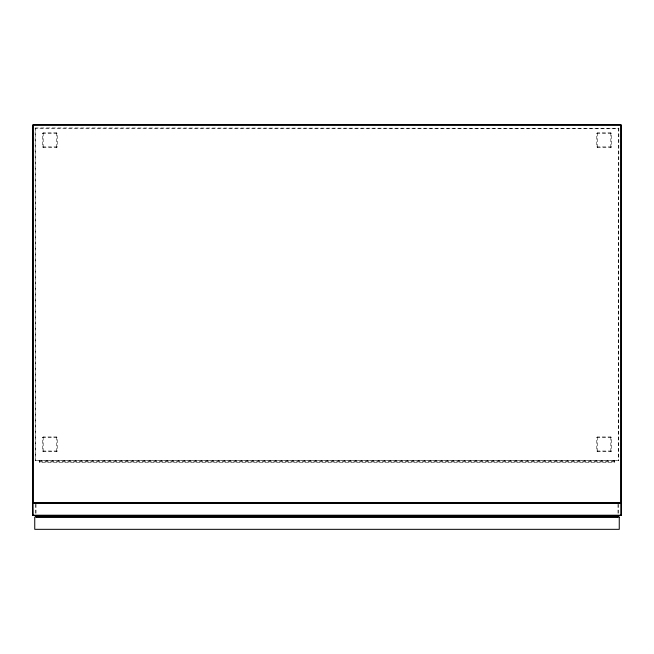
<?xml version="1.0" encoding="UTF-8"?>
<svg xmlns="http://www.w3.org/2000/svg" width="654" height="654" viewBox="0 0 654 654"><rect width="100%" height="100%" fill="white"/><g stroke="black" fill="none" stroke-linecap="round" stroke-linejoin="round"><path stroke-width="0.49" stroke-dasharray="3.27 2.45" d="M35.153 128.347L35.561 127.939L618.847 128.347L618.439 460.661L35.561 460.661L35.153 128.347L618.847 128.347M42.51 133.498L43.164 132.844L56.571 132.844L57.225 133.498L57.225 146.905L56.571 147.559L43.164 147.559L42.51 146.905L42.51 133.498L57.225 133.498M42.51 437.608L43.164 436.954L56.571 436.954L57.225 437.608L57.225 451.015L56.571 451.669L43.164 451.669L42.51 451.015L42.51 437.608L57.225 437.608M39.649 462.296L39.649 460.661L39.649 462.296L614.351 462.296L614.351 460.661L614.351 462.296M596.775 133.498L597.429 132.844L610.836 132.844L611.49 133.498L611.49 146.905L610.836 147.559L597.429 147.559L596.775 146.905L596.775 133.498L611.49 133.498M596.775 437.608L597.429 436.954L610.836 436.954L611.49 437.608L611.49 451.015L610.836 451.669L597.429 451.669L596.775 451.015L596.775 437.608L611.49 437.608M42.51 146.905L57.225 146.905M596.775 146.905L611.49 146.905M42.51 451.015L57.225 451.015M596.775 451.015L611.49 451.015M35.153 460.252L618.847 460.252M39.24 461.07L614.76 461.07M39.24 461.887L614.76 461.887M618.439 127.939L618.439 460.661M618.275 504.283L618.275 514.011M617.981 504.283L617.981 514.011M610.836 132.844L610.836 147.559M610.836 436.954L610.836 451.669M597.429 132.844L597.429 147.559M597.429 436.954L597.429 451.669M56.571 132.844L56.571 147.559M56.571 436.954L56.571 451.669M43.164 132.844L43.164 147.559M43.164 436.954L43.164 451.669M36.019 504.283L36.019 514.011M35.725 504.283L35.725 514.011M35.561 127.939L35.561 460.661"/><path stroke-width="0.98" d="M33.272 124.669L33.272 503.171L32.7 502.599L32.7 125.241L33.272 124.669L620.728 124.669L621.3 125.241L621.3 502.599L620.728 503.171L620.728 124.669M32.7 503.335L621.136 503.171L621.136 515.434L32.864 515.434L32.7 503.335L621.3 503.335M36.379 516.088L36.542 517.069L36.379 516.088L617.621 516.088L617.458 517.069L617.621 516.088M617.981 516.251L618.275 515.957L35.725 515.957L617.981 515.957M32.7 125.241L621.3 125.241M32.7 502.599L621.3 502.599M32.7 515.27L621.3 515.27M36.379 516.905L617.621 516.905M621.136 503.171L621.136 515.434M32.864 503.171L32.864 515.434M619.256 517.069L34.744 517.069L34.744 529.331L619.256 529.331L619.256 517.069"/></g></svg>
